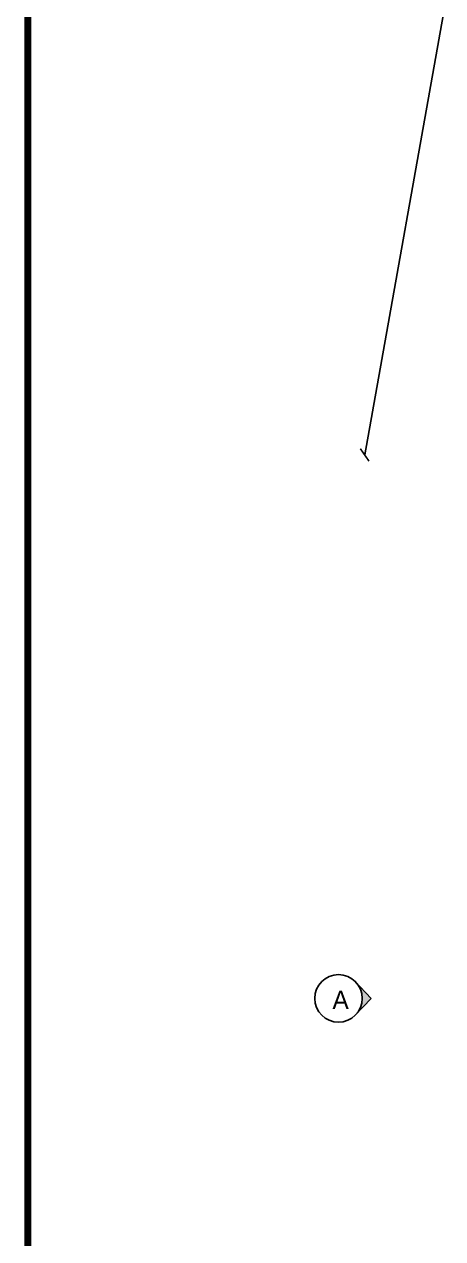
# Model space of a CAD drawing. Header units: metres. Extents: x 6101839 to 6102590, y -6659932 to -6659648.
# Drawn here: x 6102052.97 to 6102058.81, y -6659686.95 to -6659670.01 of the extents above; entities that cross this region are included whole.
import ezdxf

# ---------------------------------------------------------------- set-up
doc = ezdxf.new("R2010")
doc.units = ezdxf.units.M
doc.header["$LTSCALE"] = 500
doc.header["$MEASUREMENT"] = 0
doc.linetypes.add('CENTER', pattern=[2, 1.25, -0.25, 0.25, -0.25])
doc.layers.get('0').update_dxf_attribs({"linetype": 'CONTINUOUS'})
doc.layers.get('Defpoints').update_dxf_attribs({"linetype": 'CONTINUOUS'})
for name, color, linetype in [('ED', 30, 'CONTINUOUS'), ('SECLINE', 2, 'CENTER'), ('TITLE', 7, 'CONTINUOUS')]:
    doc.layers.add(name, color=color, linetype=linetype)
doc.styles.add('GRIDTEXT', font='GOTHIC.TTF', dxfattribs={"height": 6})
doc.styles.add('USA TEXT', font='GOTHIC.TTF')
doc.dimstyles.new('1-100-ED', dxfattribs={"dimtxt": 0.2, "dimasz": 0.15, "dimexe": 0.18, "dimexo": 0.0625, "dimgap": 0.15, "dimtad": 1, "dimzin": 0, "dimdsep": 46, "dimtxsty": 'USA TEXT', "dimblk": 'ARCHTICK', "dimcen": 0.1, "dimse1": 1, "dimse2": 1, "dimclrd": 256, "dimclrt": 256, "dimadec": 0, "dimazin": 0, "dimtfac": 1, "dimtofl": 0, "dimtmove": 0, "dimatfit": 3, "dimldrblk": 'ARCHTICK', "dimfxl": 0.18, "dimtolj": 1, "dimtzin": 0, "dimarcsym": 0})

# ---------------------------------------------------------------- blocks, each defined once
blk = doc.blocks.new('_ArchTick')
at = {"color": 0, "linetype": 'ByBlock', "const_width": 0.15}
blk.add_lwpolyline([(-0.5, -0.5), (0.5, 0.5)], dxfattribs=at)
blk = doc.blocks.new('*D664')
at = {"layer": 'Defpoints', "color": 0, "transparency": 16777216}
for p in [(6102065.804, -6659656.924), (6102057.72, -6659676.018), (6102062.24, -6659676.828)]:
    blk.add_point(p, dxfattribs=at)
at = {"layer": 'ED', "lineweight": -2, "transparency": 16777216}
blk.add_line((6102061.284, -6659656.114), (6102057.72, -6659676.018), dxfattribs=at)
at = {"layer": 'ED', "lineweight": -2, "transparency": 16777216, "xscale": 0.15, "yscale": 0.15, "zscale": 0.15}
for p, rotation in [((6102061.284, -6659656.114), 79.84724256616387), ((6102057.72, -6659676.018), 259.8472425661639)]:
    blk.add_blockref('_ArchTick', p, dxfattribs=dict(at, rotation=rotation))
at = {"layer": 'ED', "transparency": 16777216, "insert": (6102059.251, -6659666.021), "char_height": 0.2, "attachment_point": 5, "rotation": 79.8472, "style": 'USA TEXT'}
blk.add_mtext('\\A1;20.22', dxfattribs=at)

msp = doc.modelspace()

# ---------------------------------------------------------------- hatches: boundary and pattern name
at = {"layer": 'SECLINE'}
msp.add_hatch(color=41, dxfattribs=at).paths.add_polyline_path([(6102057.81163, -6659683.59497), (6102057.60522, -6659683.81167, 0.37210463), (6102057.60522, -6659683.37827)])

# ---------------------------------------------------------------- linework, layer by layer
at = {"layer": 'SECLINE', "color": 41, "linetype": 'ByBlock'}
for q in [(6102057.583, -6659683.35493), (6102057.583, -6659683.835)]:
    msp.add_line((6102057.81163, -6659683.59497), q, dxfattribs=at)
at = {"layer": 'SECLINE', "color": 41, "linetype": 'Continuous'}
msp.add_circle((6102057.35436, -6659683.59497), 0.3315, dxfattribs=at)
msp.add_circle((6102057.35436, -6659683.59497), 0.3315, dxfattribs=at)
at = {"layer": 'TITLE', "color": 12, "const_width": 0.1}
msp.add_lwpolyline([(6102053.018, -6659727.49197), (6102180.50607, -6659727.49197), (6102180.50607, -6659647.59697), (6102053.018, -6659647.59697)], close=True, dxfattribs=at)

# ---------------------------------------------------------------- texts
at = {"layer": 'SECLINE', "color": 6, "style": 'GRIDTEXT'}
msp.add_text('A', height=0.25556, dxfattribs=at).set_placement((6102057.27013, -6659683.74276))

# ---------------------------------------------------------------- dimensions: what is measured, and where the dimension line sits
at = {"layer": 'ED'}
dim = msp.add_aligned_dim(p1=(6102065.80413, -6659656.92394), p2=(6102062.23982, -6659676.82769), distance=-4.59209, dimstyle='1-100-ED', dxfattribs=at)
dim.commit()
dim.dimension.update_dxf_attribs({"geometry": '*D664', "text_midpoint": (6102059.25076, -6659666.0214)})

doc.saveas('drawing.dxf')
